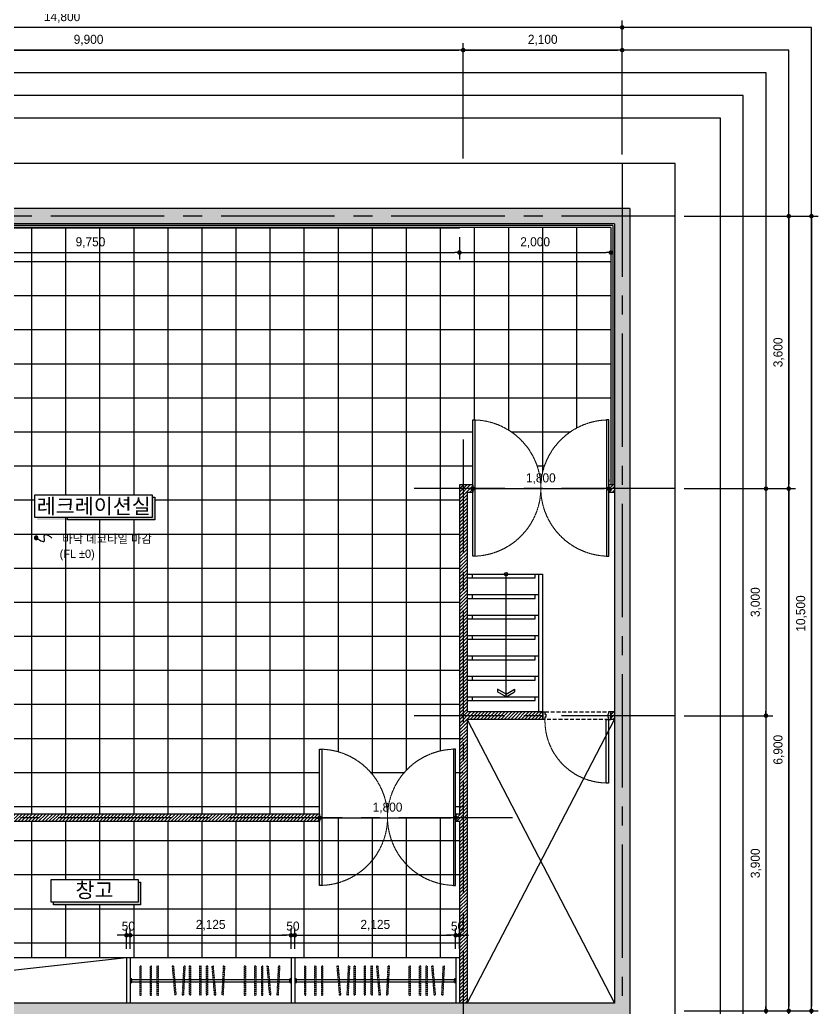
# Model space of a CAD drawing. Header units: millimetres. Extents: x -224448 to 1592092, y -164641 to 319001.
# Drawn here: x -89506 to -78957, y 85622 to 98681 of the extents above; entities that cross this region are included whole.
import ezdxf
from ezdxf.enums import TextEntityAlignment as Align

# ---------------------------------------------------------------- set-up
doc = ezdxf.new("R2010")
doc.units = ezdxf.units.MM
for name, pattern in [('CEN', [62, 60, -1, 0, -1]), ('CENTER2', [1.125, 0.75, -0.125, 0.125, -0.125]), ('HID', [2.3, 1.5, -0.8]), ('HIDDEN', [9.525, 6.35, -3.175])]:
    doc.linetypes.add(name, pattern=pattern)
doc.layers.get('Defpoints').update_dxf_attribs({"color": 35})
for name, color, linetype in [('ARREA', 1, 'Continuous'), ('CORE', 7, 'Continuous'), ('DIM', 3, 'Continuous'), ('FUR', 6, 'Continuous'), ('I-SYM', 4, 'Continuous'), ('I-TEXT', 7, 'Continuous'), ('I_CON', 2, 'Continuous'), ('I_DOOR', 4, 'Continuous'), ('I_FUR', 6, 'Continuous'), ('I_HAT', 8, 'Continuous'), ('I_TXT', 7, 'Continuous'), ('I_WALL', 3, 'Continuous'), ('가구', 6, 'Continuous')]:
    doc.layers.add(name, color=color, linetype=linetype)
doc.layers.add('I_CEN', color=1, linetype='CEN', lineweight=13)
doc.styles.add('HY울릉도', font='')
doc.styles.add('IABU-글꼴스타일', font='')
doc.styles.add('NTOP', font='Dotum.ttf')
doc.styles.get('HY울릉도').set_extended_font_data('HY울릉도L')
doc.styles.get('IABU-글꼴스타일').set_extended_font_data('HY울릉도L')
doc.linetypes.add('BATTING', pattern='A,0.00254,-2.54,[134,ltypeshp.shx,S=2.54,R=0,X=-2.54,Y=0],-5.08,[134,ltypeshp.shx,S=2.54,R=180,X=2.54,Y=0],-2.54', length=10.16254)
doc.dimstyles.new('IABC-100 (SUB)', dxfattribs={"dimscale": 60, "dimtxt": 2, "dimasz": 1, "dimexe": 1.5, "dimexo": 2, "dimgap": 1, "dimtad": 1, "dimdec": 0, "dimdsep": 46, "dimlunit": 6, "dimtxsty": 'IABU-글꼴스타일', "dimblk": '1234_Dot', "dimcen": 1, "dimclrd": 4, "dimclre": 4, "dimclrt": 7, "dimadec": 0, "dimazin": 0, "dimtfac": 1, "dimtdec": 0, "dimtix": 1, "dimtmove": 2, "dimatfit": 3, "dimldrblk": '1234_Dot', "dimfxl": 2, "dimtolj": 1, "dimtzin": 0, "dimarcsym": 0})
pattern_1 = [(45, (-20650, 42020), (-22.45064, 22.45064), [])]

# ---------------------------------------------------------------- blocks, each defined once
blk = doc.blocks.new('J13')
at = {"layer": 'I_CEN'}
for centre, start, end in [((805749, -78923), 270, 90), ((807549, -78923), 90, 270)]:
    blk.add_arc(centre, 900, start, end, dxfattribs=at)
at = {"layer": 'I_DOOR'}
for points in [[(805749, -79823), (805749, -78023), (805779, -78023), (805779, -79823)], [(807549, -79823), (807549, -78023), (807519, -78023), (807519, -79823)]]:
    blk.add_lwpolyline(points, close=True, dxfattribs=at)
blk = doc.blocks.new('klsdfa')
at = {"layer": 'I_CEN'}
blk.add_arc((2937606, -1355168), 820, 90.7053, 181.3042, dxfattribs=at)
at = {"layer": 'I_DOOR'}
for points in [[(2937596, -1354347), (2937596, -1355187), (2937626, -1355187), (2937626, -1354347)], [(2936756, -1355187), (2936756, -1355287), (2936786, -1355287), (2936786, -1355257), (2936796, -1355257), (2936796, -1355217), (2936786, -1355217), (2936786, -1355187), (2936756, -1355187)], [(2937656, -1355187), (2937656, -1355287), (2937626, -1355287), (2937626, -1355257), (2937616, -1355257), (2937616, -1355217), (2937626, -1355217), (2937626, -1355187), (2937656, -1355187)]]:
    blk.add_lwpolyline(points, close=True, dxfattribs=at)
at = {"layer": 'I_FUR', "color": 8, "linetype": 'HIDDEN', "ltscale": 8}
for p, q in [((2937626, -1355187), (2936786, -1355187)), ((2936786, -1355287), (2937626, -1355287))]:
    blk.add_line(p, q, dxfattribs=at)
blk = doc.blocks.new('마감지시')
at = {"layer": 'I-SYM'}
blk.add_hatch(color=256, dxfattribs=at).paths.add_polyline_path([(100285, -105169, 1), (100395, -105169, 1)])
blk.add_circle((100340, -105169), 55.1, dxfattribs=at)
blk.add_open_spline([(100340, -105169), (100472, -105076), (100636, -104989), (100521, -105343), (100750, -105224), (100793, -105160)], degree=3, knots=[104.407257, 104.407257, 104.407257, 104.407257, 483.492448, 667.725925, 958.402292, 958.402292, 958.402292, 958.402292], dxfattribs=at)
blk = doc.blocks.new('1234_Dot')
at = {"color": 0, "linetype": 'ByBlock', "lineweight": -2}
blk.add_line((-0.5, 0), (-1, 0), dxfattribs=at)
at = {"color": 0, "linetype": 'ByBlock', "const_width": 0.5}
blk.add_lwpolyline([(-0.25, 0, 1), (0.25, 0, 1)], format="xyb", close=True, dxfattribs=at)
blk = doc.blocks.new('*D280')
at = {"layer": 'Defpoints', "color": 0, "ltscale": 50, "transparency": 16777216}
for p in [(-93447, 95927), (-83697, 95927), (-83697, 95606)]:
    blk.add_point(p, dxfattribs=at)
at = {"layer": 'DIM', "color": 4, "lineweight": -2, "ltscale": 50, "transparency": 16777216}
for p, q in [((-93447, 95807), (-93447, 95516)), ((-83697, 95807), (-83697, 95516)), ((-93387, 95606), (-83757, 95606))]:
    blk.add_line(p, q, dxfattribs=at)
at = {"layer": 'DIM', "color": 4, "lineweight": -2, "ltscale": 50, "transparency": 16777216, "xscale": 60, "yscale": 60, "zscale": 60, "rotation": 180}
blk.add_blockref('1234_Dot', (-93447, 95606), dxfattribs=at)
at = {"layer": 'DIM', "color": 4, "lineweight": -2, "ltscale": 50, "transparency": 16777216, "xscale": 60, "yscale": 60, "zscale": 60}
blk.add_blockref('1234_Dot', (-83697, 95606), dxfattribs=at)
at = {"layer": 'DIM', "color": 7, "ltscale": 50, "transparency": 16777216, "insert": (-88572, 95737), "char_height": 120, "attachment_point": 5, "style": 'IABU-글꼴스타일'}
blk.add_mtext('\\A1;9,750', dxfattribs=at)
blk = doc.blocks.new('*D281')
at = {"layer": 'Defpoints', "color": 0, "ltscale": 50, "transparency": 16777216}
for p in [(-83697, 95927), (-81697, 95927), (-81697, 95606)]:
    blk.add_point(p, dxfattribs=at)
at = {"layer": 'DIM', "color": 4, "lineweight": -2, "ltscale": 50, "transparency": 16777216}
for p, q in [((-83697, 95807), (-83697, 95516)), ((-81697, 95807), (-81697, 95516)), ((-83637, 95606), (-81757, 95606))]:
    blk.add_line(p, q, dxfattribs=at)
at = {"layer": 'DIM', "color": 4, "lineweight": -2, "ltscale": 50, "transparency": 16777216, "xscale": 60, "yscale": 60, "zscale": 60, "rotation": 180}
blk.add_blockref('1234_Dot', (-83697, 95606), dxfattribs=at)
at = {"layer": 'DIM', "color": 4, "lineweight": -2, "ltscale": 50, "transparency": 16777216, "xscale": 60, "yscale": 60, "zscale": 60}
blk.add_blockref('1234_Dot', (-81697, 95606), dxfattribs=at)
at = {"layer": 'DIM', "color": 7, "ltscale": 50, "transparency": 16777216, "insert": (-82697, 95737), "char_height": 120, "attachment_point": 5, "style": 'IABU-글꼴스타일'}
blk.add_mtext('\\A1;2,000', dxfattribs=at)
blk = doc.blocks.new('*D282')
at = {"layer": 'Defpoints', "color": 0, "ltscale": 50, "transparency": 16777216}
for p in [(-88047, 86586), (-88097, 86287), (-88047, 86287)]:
    blk.add_point(p, dxfattribs=at)
at = {"layer": 'DIM', "color": 4, "lineweight": -2, "ltscale": 50, "transparency": 16777216}
for p, q in [((-88157, 86586), (-88217, 86586)), ((-88097, 86407), (-88097, 86676)), ((-88097, 86586), (-88047, 86586)), ((-88047, 86407), (-88047, 86676)), ((-87987, 86586), (-87927, 86586))]:
    blk.add_line(p, q, dxfattribs=at)
at = {"layer": 'DIM', "color": 4, "lineweight": -2, "ltscale": 50, "transparency": 16777216, "xscale": 60, "yscale": 60, "zscale": 60}
blk.add_blockref('1234_Dot', (-88097, 86586), dxfattribs=at)
at = {"layer": 'DIM', "color": 4, "lineweight": -2, "ltscale": 50, "transparency": 16777216, "xscale": 60, "yscale": 60, "zscale": 60, "rotation": 180}
blk.add_blockref('1234_Dot', (-88047, 86586), dxfattribs=at)
at = {"layer": 'DIM', "color": 7, "ltscale": 50, "transparency": 16777216, "insert": (-88072, 86706), "char_height": 120, "attachment_point": 5, "style": 'IABU-글꼴스타일'}
blk.add_mtext('\\A1;50', dxfattribs=at)
blk = doc.blocks.new('*D283')
at = {"layer": 'Defpoints', "color": 0, "ltscale": 50, "transparency": 16777216}
for p in [(-85922, 86586), (-88047, 86287), (-85922, 86287)]:
    blk.add_point(p, dxfattribs=at)
at = {"layer": 'DIM', "color": 4, "lineweight": -2, "ltscale": 50, "transparency": 16777216}
for p, q in [((-88047, 86407), (-88047, 86676)), ((-87987, 86586), (-85982, 86586)), ((-85922, 86407), (-85922, 86676))]:
    blk.add_line(p, q, dxfattribs=at)
at = {"layer": 'DIM', "color": 4, "lineweight": -2, "ltscale": 50, "transparency": 16777216, "xscale": 60, "yscale": 60, "zscale": 60, "rotation": 180}
blk.add_blockref('1234_Dot', (-88047, 86586), dxfattribs=at)
at = {"layer": 'DIM', "color": 4, "lineweight": -2, "ltscale": 50, "transparency": 16777216, "xscale": 60, "yscale": 60, "zscale": 60}
blk.add_blockref('1234_Dot', (-85922, 86586), dxfattribs=at)
at = {"layer": 'DIM', "color": 7, "ltscale": 50, "transparency": 16777216, "insert": (-86984, 86718), "char_height": 120, "attachment_point": 5, "style": 'IABU-글꼴스타일'}
blk.add_mtext('\\A1;2,125', dxfattribs=at)
blk = doc.blocks.new('*D284')
at = {"layer": 'Defpoints', "color": 0, "ltscale": 50, "transparency": 16777216}
for p in [(-85872, 86586), (-85922, 86287), (-85872, 86287)]:
    blk.add_point(p, dxfattribs=at)
at = {"layer": 'DIM', "color": 4, "lineweight": -2, "ltscale": 50, "transparency": 16777216}
for p, q in [((-85982, 86586), (-86042, 86586)), ((-85922, 86407), (-85922, 86676)), ((-85922, 86586), (-85872, 86586)), ((-85872, 86407), (-85872, 86676)), ((-85812, 86586), (-85752, 86586))]:
    blk.add_line(p, q, dxfattribs=at)
at = {"layer": 'DIM', "color": 4, "lineweight": -2, "ltscale": 50, "transparency": 16777216, "xscale": 60, "yscale": 60, "zscale": 60}
blk.add_blockref('1234_Dot', (-85922, 86586), dxfattribs=at)
at = {"layer": 'DIM', "color": 4, "lineweight": -2, "ltscale": 50, "transparency": 16777216, "xscale": 60, "yscale": 60, "zscale": 60, "rotation": 180}
blk.add_blockref('1234_Dot', (-85872, 86586), dxfattribs=at)
at = {"layer": 'DIM', "color": 7, "ltscale": 50, "transparency": 16777216, "insert": (-85897, 86706), "char_height": 120, "attachment_point": 5, "style": 'IABU-글꼴스타일'}
blk.add_mtext('\\A1;50', dxfattribs=at)
blk = doc.blocks.new('*D285')
at = {"layer": 'Defpoints', "color": 0, "ltscale": 50, "transparency": 16777216}
for p in [(-83747, 86586), (-85872, 86287), (-83747, 86287)]:
    blk.add_point(p, dxfattribs=at)
at = {"layer": 'DIM', "color": 4, "lineweight": -2, "ltscale": 50, "transparency": 16777216}
for p, q in [((-85872, 86407), (-85872, 86676)), ((-85812, 86586), (-83807, 86586)), ((-83747, 86407), (-83747, 86676))]:
    blk.add_line(p, q, dxfattribs=at)
at = {"layer": 'DIM', "color": 4, "lineweight": -2, "ltscale": 50, "transparency": 16777216, "xscale": 60, "yscale": 60, "zscale": 60, "rotation": 180}
blk.add_blockref('1234_Dot', (-85872, 86586), dxfattribs=at)
at = {"layer": 'DIM', "color": 4, "lineweight": -2, "ltscale": 50, "transparency": 16777216, "xscale": 60, "yscale": 60, "zscale": 60}
blk.add_blockref('1234_Dot', (-83747, 86586), dxfattribs=at)
at = {"layer": 'DIM', "color": 7, "ltscale": 50, "transparency": 16777216, "insert": (-84809, 86718), "char_height": 120, "attachment_point": 5, "style": 'IABU-글꼴스타일'}
blk.add_mtext('\\A1;2,125', dxfattribs=at)
blk = doc.blocks.new('*D286')
at = {"layer": 'Defpoints', "color": 0, "ltscale": 50, "transparency": 16777216}
for p in [(-83697, 86586), (-83747, 86287), (-83697, 86287)]:
    blk.add_point(p, dxfattribs=at)
at = {"layer": 'DIM', "color": 4, "lineweight": -2, "ltscale": 50, "transparency": 16777216}
for p, q in [((-83807, 86586), (-83867, 86586)), ((-83747, 86407), (-83747, 86676)), ((-83747, 86586), (-83697, 86586)), ((-83697, 86407), (-83697, 86676)), ((-83637, 86586), (-83577, 86586))]:
    blk.add_line(p, q, dxfattribs=at)
at = {"layer": 'DIM', "color": 4, "lineweight": -2, "ltscale": 50, "transparency": 16777216, "xscale": 60, "yscale": 60, "zscale": 60}
blk.add_blockref('1234_Dot', (-83747, 86586), dxfattribs=at)
at = {"layer": 'DIM', "color": 4, "lineweight": -2, "ltscale": 50, "transparency": 16777216, "xscale": 60, "yscale": 60, "zscale": 60, "rotation": 180}
blk.add_blockref('1234_Dot', (-83697, 86586), dxfattribs=at)
at = {"layer": 'DIM', "color": 7, "ltscale": 50, "transparency": 16777216, "insert": (-83722, 86706), "char_height": 120, "attachment_point": 5, "style": 'IABU-글꼴스타일'}
blk.add_mtext('\\A1;50', dxfattribs=at)
blk = doc.blocks.new('*D287')
at = {"layer": 'Defpoints', "color": 0, "ltscale": 50, "transparency": 16777216}
for p in [(-85547, 88145), (-83747, 88145), (-83747, 88137)]:
    blk.add_point(p, dxfattribs=at)
at = {"layer": 'DIM', "color": 4, "lineweight": -2, "ltscale": 50, "transparency": 16777216}
for p, q in [((-85547, 88025), (-85547, 88047)), ((-85487, 88137), (-83807, 88137)), ((-83747, 88025), (-83747, 88047))]:
    blk.add_line(p, q, dxfattribs=at)
at = {"layer": 'DIM', "color": 4, "lineweight": -2, "ltscale": 50, "transparency": 16777216, "xscale": 60, "yscale": 60, "zscale": 60, "rotation": 180}
blk.add_blockref('1234_Dot', (-85547, 88137), dxfattribs=at)
at = {"layer": 'DIM', "color": 4, "lineweight": -2, "ltscale": 50, "transparency": 16777216, "xscale": 60, "yscale": 60, "zscale": 60}
blk.add_blockref('1234_Dot', (-83747, 88137), dxfattribs=at)
at = {"layer": 'DIM', "color": 7, "ltscale": 50, "transparency": 16777216, "insert": (-84647, 88268), "char_height": 120, "attachment_point": 5, "style": 'IABU-글꼴스타일'}
blk.add_mtext('\\A1;1,800', dxfattribs=at)
blk = doc.blocks.new('*D288')
at = {"layer": 'Defpoints', "color": 0, "ltscale": 50, "transparency": 16777216}
for p in [(-83522, 92495), (-81722, 92487), (-81722, 92487)]:
    blk.add_point(p, dxfattribs=at)
at = {"layer": 'DIM', "color": 4, "lineweight": -2, "ltscale": 50, "transparency": 16777216}
for p, q in [((-81722, 92607), (-81722, 92577)), ((-83462, 92487), (-81782, 92487)), ((-83522, 92375), (-83522, 92397))]:
    blk.add_line(p, q, dxfattribs=at)
at = {"layer": 'DIM', "color": 4, "lineweight": -2, "ltscale": 50, "transparency": 16777216, "xscale": 60, "yscale": 60, "zscale": 60, "rotation": 180}
blk.add_blockref('1234_Dot', (-83522, 92487), dxfattribs=at)
at = {"layer": 'DIM', "color": 4, "lineweight": -2, "ltscale": 50, "transparency": 16777216, "xscale": 60, "yscale": 60, "zscale": 60}
blk.add_blockref('1234_Dot', (-81722, 92487), dxfattribs=at)
at = {"layer": 'DIM', "color": 7, "ltscale": 50, "transparency": 16777216, "insert": (-82622, 92618), "char_height": 120, "attachment_point": 5, "style": 'IABU-글꼴스타일'}
blk.add_mtext('\\A1;1,800', dxfattribs=at)
blk = doc.blocks.new('*D294')
at = {"layer": 'Defpoints', "color": 0, "ltscale": 50, "transparency": 16777216}
for p in [(-83647, 98281), (-93547, 96781), (-83647, 96730)]:
    blk.add_point(p, dxfattribs=at)
at = {"layer": 'DIM', "color": 4, "lineweight": -2, "ltscale": 50, "transparency": 16777216}
for p, q in [((-93547, 96901), (-93547, 98371)), ((-83647, 96850), (-83647, 98371)), ((-93487, 98281), (-83707, 98281))]:
    blk.add_line(p, q, dxfattribs=at)
at = {"layer": 'DIM', "color": 4, "lineweight": -2, "ltscale": 50, "transparency": 16777216, "xscale": 60, "yscale": 60, "zscale": 60, "rotation": 180}
blk.add_blockref('1234_Dot', (-93547, 98281), dxfattribs=at)
at = {"layer": 'DIM', "color": 4, "lineweight": -2, "ltscale": 50, "transparency": 16777216, "xscale": 60, "yscale": 60, "zscale": 60}
blk.add_blockref('1234_Dot', (-83647, 98281), dxfattribs=at)
at = {"layer": 'DIM', "color": 7, "ltscale": 50, "transparency": 16777216, "insert": (-88597, 98412), "char_height": 120, "attachment_point": 5, "style": 'IABU-글꼴스타일'}
blk.add_mtext('\\A1;9,900', dxfattribs=at)
blk = doc.blocks.new('*D295')
at = {"layer": 'Defpoints', "color": 0, "ltscale": 50, "transparency": 16777216}
for p in [(-81547, 98281), (-83647, 96781), (-81547, 96781)]:
    blk.add_point(p, dxfattribs=at)
at = {"layer": 'DIM', "color": 4, "lineweight": -2, "ltscale": 50, "transparency": 16777216}
for p, q in [((-83647, 96901), (-83647, 98371)), ((-81547, 96901), (-81547, 98371)), ((-83587, 98281), (-81607, 98281))]:
    blk.add_line(p, q, dxfattribs=at)
at = {"layer": 'DIM', "color": 4, "lineweight": -2, "ltscale": 50, "transparency": 16777216, "xscale": 60, "yscale": 60, "zscale": 60, "rotation": 180}
blk.add_blockref('1234_Dot', (-83647, 98281), dxfattribs=at)
at = {"layer": 'DIM', "color": 4, "lineweight": -2, "ltscale": 50, "transparency": 16777216, "xscale": 60, "yscale": 60, "zscale": 60}
blk.add_blockref('1234_Dot', (-81547, 98281), dxfattribs=at)
at = {"layer": 'DIM', "color": 7, "ltscale": 50, "transparency": 16777216, "insert": (-82597, 98412), "char_height": 120, "attachment_point": 5, "style": 'IABU-글꼴스타일'}
blk.add_mtext('\\A1;2,100', dxfattribs=at)
blk = doc.blocks.new('*D296')
at = {"layer": 'Defpoints', "color": 0, "ltscale": 50, "transparency": 16777216}
for p in [(-96347, 98581), (-96347, 96781), (-81547, 96787)]:
    blk.add_point(p, dxfattribs=at)
at = {"layer": 'DIM', "color": 4, "lineweight": -2, "ltscale": 50, "transparency": 16777216}
for p, q in [((-96347, 96901), (-96347, 98671)), ((-81547, 96907), (-81547, 98671)), ((-81607, 98581), (-96287, 98581))]:
    blk.add_line(p, q, dxfattribs=at)
at = {"layer": 'DIM', "color": 4, "lineweight": -2, "ltscale": 50, "transparency": 16777216, "xscale": 60, "yscale": 60, "zscale": 60, "rotation": 180}
blk.add_blockref('1234_Dot', (-96347, 98581), dxfattribs=at)
at = {"layer": 'DIM', "color": 4, "lineweight": -2, "ltscale": 50, "transparency": 16777216, "xscale": 60, "yscale": 60, "zscale": 60}
blk.add_blockref('1234_Dot', (-81547, 98581), dxfattribs=at)
at = {"layer": 'DIM', "color": 7, "ltscale": 50, "transparency": 16777216, "insert": (-88947, 98712), "char_height": 120, "attachment_point": 5, "style": 'IABU-글꼴스타일'}
blk.add_mtext('\\A1;14,800', dxfattribs=at)
blk = doc.blocks.new('*D297')
at = {"layer": 'Defpoints', "color": 0, "ltscale": 50, "transparency": 16777216}
for p in [(-80847, 96087), (-80847, 85587), (-79047, 85587)]:
    blk.add_point(p, dxfattribs=at)
at = {"layer": 'DIM', "color": 4, "lineweight": -2, "ltscale": 50, "transparency": 16777216}
for p, q in [((-80727, 96087), (-78957, 96087)), ((-79047, 96027), (-79047, 85647)), ((-80727, 85587), (-78957, 85587))]:
    blk.add_line(p, q, dxfattribs=at)
at = {"layer": 'DIM', "color": 4, "lineweight": -2, "ltscale": 50, "transparency": 16777216, "xscale": 60, "yscale": 60, "zscale": 60}
for p, rotation in [((-79047, 96087), 90), ((-79047, 85587), 270)]:
    blk.add_blockref('1234_Dot', p, dxfattribs=dict(at, rotation=rotation))
at = {"layer": 'DIM', "color": 7, "ltscale": 50, "transparency": 16777216, "insert": (-79178, 90837), "char_height": 120, "attachment_point": 5, "rotation": 90, "style": 'IABU-글꼴스타일'}
blk.add_mtext('\\A1;10,500', dxfattribs=at)
blk = doc.blocks.new('*D298')
at = {"layer": 'Defpoints', "color": 0, "ltscale": 50, "transparency": 16777216}
for p in [(-80847, 96087), (-80847, 92487), (-79347, 92487)]:
    blk.add_point(p, dxfattribs=at)
at = {"layer": 'DIM', "color": 4, "lineweight": -2, "ltscale": 50, "transparency": 16777216}
for p, q in [((-80727, 96087), (-79257, 96087)), ((-79347, 96027), (-79347, 92547)), ((-80727, 92487), (-79257, 92487))]:
    blk.add_line(p, q, dxfattribs=at)
at = {"layer": 'DIM', "color": 4, "lineweight": -2, "ltscale": 50, "transparency": 16777216, "xscale": 60, "yscale": 60, "zscale": 60}
for p, rotation in [((-79347, 96087), 90), ((-79347, 92487), 270)]:
    blk.add_blockref('1234_Dot', p, dxfattribs=dict(at, rotation=rotation))
at = {"layer": 'DIM', "color": 7, "ltscale": 50, "transparency": 16777216, "insert": (-79478, 94287), "char_height": 120, "attachment_point": 5, "rotation": 90, "style": 'IABU-글꼴스타일'}
blk.add_mtext('\\A1;3,600', dxfattribs=at)
blk = doc.blocks.new('*D299')
at = {"layer": 'Defpoints', "color": 0, "ltscale": 50, "transparency": 16777216}
for p in [(-80847, 92487), (-80847, 85587), (-79347, 85587)]:
    blk.add_point(p, dxfattribs=at)
at = {"layer": 'DIM', "color": 4, "lineweight": -2, "ltscale": 50, "transparency": 16777216}
for p, q in [((-80727, 92487), (-79257, 92487)), ((-79347, 92427), (-79347, 85647)), ((-80727, 85587), (-79257, 85587))]:
    blk.add_line(p, q, dxfattribs=at)
at = {"layer": 'DIM', "color": 4, "lineweight": -2, "ltscale": 50, "transparency": 16777216, "xscale": 60, "yscale": 60, "zscale": 60}
for p, rotation in [((-79347, 92487), 90), ((-79347, 85587), 270)]:
    blk.add_blockref('1234_Dot', p, dxfattribs=dict(at, rotation=rotation))
at = {"layer": 'DIM', "color": 7, "ltscale": 50, "transparency": 16777216, "insert": (-79478, 89037), "char_height": 120, "attachment_point": 5, "rotation": 90, "style": 'IABU-글꼴스타일'}
blk.add_mtext('\\A1;6,900', dxfattribs=at)
blk = doc.blocks.new('*D300')
at = {"layer": 'Defpoints', "color": 0, "ltscale": 50, "transparency": 16777216}
for p in [(-80847, 92487), (-80847, 89487), (-79647, 89487)]:
    blk.add_point(p, dxfattribs=at)
at = {"layer": 'DIM', "color": 4, "lineweight": -2, "ltscale": 50, "transparency": 16777216}
for p, q in [((-80727, 92487), (-79557, 92487)), ((-79647, 92427), (-79647, 89547)), ((-80727, 89487), (-79557, 89487))]:
    blk.add_line(p, q, dxfattribs=at)
at = {"layer": 'DIM', "color": 4, "lineweight": -2, "ltscale": 50, "transparency": 16777216, "xscale": 60, "yscale": 60, "zscale": 60}
for p, rotation in [((-79647, 92487), 90), ((-79647, 89487), 270)]:
    blk.add_blockref('1234_Dot', p, dxfattribs=dict(at, rotation=rotation))
at = {"layer": 'DIM', "color": 7, "ltscale": 50, "transparency": 16777216, "insert": (-79778, 90987), "char_height": 120, "attachment_point": 5, "rotation": 90, "style": 'IABU-글꼴스타일'}
blk.add_mtext('\\A1;3,000', dxfattribs=at)
blk = doc.blocks.new('*D301')
at = {"layer": 'Defpoints', "color": 0, "ltscale": 50, "transparency": 16777216}
for p in [(-80847, 89487), (-80847, 85587), (-79647, 85587)]:
    blk.add_point(p, dxfattribs=at)
at = {"layer": 'DIM', "color": 4, "lineweight": -2, "ltscale": 50, "transparency": 16777216}
for p, q in [((-80727, 89487), (-79557, 89487)), ((-79647, 89427), (-79647, 85647)), ((-80727, 85587), (-79557, 85587))]:
    blk.add_line(p, q, dxfattribs=at)
at = {"layer": 'DIM', "color": 4, "lineweight": -2, "ltscale": 50, "transparency": 16777216, "xscale": 60, "yscale": 60, "zscale": 60}
for p, rotation in [((-79647, 89487), 90), ((-79647, 85587), 270)]:
    blk.add_blockref('1234_Dot', p, dxfattribs=dict(at, rotation=rotation))
at = {"layer": 'DIM', "color": 7, "ltscale": 50, "transparency": 16777216, "insert": (-79778, 87537), "char_height": 120, "attachment_point": 5, "rotation": 90, "style": 'IABU-글꼴스타일'}
blk.add_mtext('\\A1;3,900', dxfattribs=at)

msp = doc.modelspace()

# ---------------------------------------------------------------- hatches: boundary and pattern name
at = {"layer": 'I_HAT'}
h = msp.add_hatch(color=256, dxfattribs=at)
h.dxf.hatch_style = 1
h.paths.add_polyline_path([(-81446.945, 96186.983), (-95841.394, 96186.983), (-96452.822, 85486.983), (-81446.945, 85486.983)])
h.paths.add_polyline_path([(-95652.496, 95986.983), (-96241.068, 85686.983), (-81646.945, 85686.983), (-81646.945, 95986.983)], flags=16)
h.paths.add_polyline_path([(-95369.445, 95464.06), (-93994.445, 95464.06), (-93994.445, 95038.08), (-93596.945, 95038.08), (-93596.945, 95961.983), (-81671.945, 95961.983), (-81671.945, 92536.983), (-81696.945, 92536.983), (-81696.945, 95936.983), (-93446.945, 95936.983), (-93446.945, 93486.983), (-93496.945, 93486.983), (-93596.945, 93486.983), (-94581.945, 93508.08), (-94781.945, 93508.08), (-94831.945, 93505.617), (-94831.945, 93458.08), (-95369.445, 93458.08), (-95369.445, 93481.315, 2.414213562), (-95346.21, 93458.08), (-94831.945, 93458.08), (-94831.945, 93508.08), (-95369.445, 93508.08), (-95369.445, 93458.08), (-95346.21, 93458.08, -2.414213562), (-95369.445, 93481.315), (-95794.148, 93508.08), (-95369.445, 93508.08)], flags=0)
h.paths.add_polyline_path([(-94581.945, 95188.08), (-94631.945, 95188.08), (-94631.945, 94298.08), (-94581.945, 94298.08)], flags=0)
h.paths.add_polyline_path([(-93496.945, 92586.983), (-93446.945, 92586.983), (-93446.945, 88186.983), (-93496.945, 88186.983)], flags=0)
h.paths.add_polyline_path([(-93596.945, 92436.983), (-93596.945, 85686.983), (-95855.353, 92436.983)], flags=0)
h.paths.add_polyline_path([(-83596.945, 90006.983), (-83081.846, 90006.983), (-83081.846, 90226.983), (-83596.945, 90226.983)], flags=0)
h = msp.add_hatch(dxfattribs=at)
h.set_pattern_fill('_USER', color=256, scale=450, double=1, pattern_type=0)
h.set_pattern_definition([(0, (-81696.94, 95937), (0, 450), []), (90, (-81696.94, 95937), (-450, 3e-14), [])])
h.paths.add_polyline_path([(-83696.945, 92536.983), (-83521.945, 92536.983), (-83521.945, 93394.535), (-83491.945, 93394.535), (-83491.945, 93394.035, -0.404482018), (-82621.945, 92494.535, -0.404482018), (-81751.945, 93394.035), (-81751.945, 93394.535), (-81696.945, 93394.535), (-81696.945, 95936.983), (-83696.945, 95936.983), (-83696.945, 95926.983), (-92774.787, 95926.983, -1), (-92837.287, 95926.983), (-93446.945, 95926.983), (-93446.945, 93481.41, -0.372445182), (-92647.445, 92616.983), (-92646.945, 92616.983), (-92646.945, 92586.983), (-93446.945, 92586.983), (-93446.945, 88186.983), (-85546.945, 88186.983), (-85546.945, 89044.535), (-85516.945, 89044.535), (-85516.945, 89044.035, -0.404482018), (-84646.945, 88144.535, -0.404482018), (-83776.945, 89044.035), (-83776.945, 89044.535), (-83746.945, 89044.535), (-83746.945, 88136.983), (-83646.945, 88136.983), (-83646.945, 89486.983), (-83696.945, 89486.983)])
h.paths.add_polyline_path([(-87723.557, 92072.445), (-88873.439, 92072.445), (-88873.439, 92106.195), (-89307.189, 92106.195), (-89307.189, 92406.195), (-87757.307, 92406.195), (-87757.307, 92372.445), (-87723.557, 92372.445)], flags=16)
edge = h.paths.add_edge_path(flags=16)
edge.add_spline(control_points=[(-89084.051, 91832.182), (-89103.404, 91861.202), (-89206.497, 91914.686), (-89157.474, 91763.725), (-89217.719, 91789.094), (-89267.57, 91822.121)], knot_values=[148.84740091, 148.84740091, 148.84740091, 148.84740091, 439.523768227, 623.757244945, 958.402292488, 958.402292488, 958.402292488, 958.402292488], degree=3, periodic=0)
edge.add_ellipse((-89288.082, 91836.034), major_axis=(17.526, 17.526), ratio=1, start_angle=-45, end_angle=280.8512364, ccw=False)
edge.add_ellipse((-89288.082, 91836.034), major_axis=(17.526, 17.526), ratio=1, start_angle=280.8512364, end_angle=315, ccw=False)
h.paths.add_polyline_path([(-83696.945, 88086.983), (-83746.945, 88086.983), (-83746.945, 88136.983), (-85546.945, 88136.983), (-85546.945, 88086.983), (-92896.945, 88086.983), (-92896.945, 86286.983), (-83696.945, 86286.983)])
h.paths.add_polyline_path([(-89093.253, 87322.6), (-87943.371, 87322.6), (-87943.371, 87288.85), (-87909.621, 87288.85), (-87909.621, 86988.85), (-89059.503, 86988.85), (-89059.503, 87022.6), (-89093.253, 87022.6)], flags=16)
h.paths.add_polyline_path([(-92333.142, 94824.474), (-91145.768, 94824.474), (-91145.768, 95277.106), (-92333.142, 95277.106)], flags=24)
h.paths.add_polyline_path([(-89060.698, 91519.817), (-88433.759, 91519.817), (-88433.759, 91731.384), (-89060.698, 91731.384)], flags=24)
h.paths.add_polyline_path([(-89049.354, 91722.407), (-87656.072, 91722.407), (-87656.072, 91927.929), (-89049.354, 91927.929)], flags=24)
h.paths.add_polyline_path([(-89308.83, 92026.198), (-87741.979, 92026.198), (-87741.979, 92463.767), (-89308.83, 92463.767)], flags=24)
h.paths.add_polyline_path([(-88199.088, 86616.491), (-87944.802, 86616.491), (-87944.802, 86796.491), (-88199.088, 86796.491)], flags=24)
h.paths.add_polyline_path([(-87243.016, 86616.491), (-86725.874, 86616.491), (-86725.874, 86819.348), (-87243.016, 86819.348)], flags=24)
h.paths.add_polyline_path([(-86024.088, 86616.491), (-85769.802, 86616.491), (-85769.802, 86796.491), (-86024.088, 86796.491)], flags=24)
h.paths.add_polyline_path([(-85068.016, 86616.491), (-84550.874, 86616.491), (-84550.874, 86819.348), (-85068.016, 86819.348)], flags=24)
h.paths.add_polyline_path([(-83849.088, 86616.491), (-83594.802, 86616.491), (-83594.802, 86796.491), (-83849.088, 86796.491)], flags=9)
h.paths.add_polyline_path([(-88812.235, 86953.056), (-88223.284, 86953.056), (-88223.284, 87390.625), (-88812.235, 87390.625)], flags=24)
h.paths.add_polyline_path([(-93477.194, 86929.301), (-92381.27, 86929.301), (-92381.27, 87333.196), (-93477.194, 87333.196)], flags=9)
h = msp.add_hatch(dxfattribs=at)
h.set_pattern_fill('ANSI31', color=256, scale=10)
h.set_pattern_definition(pattern_1)
h.paths.add_polyline_path([(-93496.945, 92586.983), (-93596.945, 92586.983), (-93596.945, 92536.983), (-95849.639, 92536.983), (-95855.353, 92436.983), (-93596.945, 92436.983), (-93596.945, 85686.983), (-93496.945, 85686.983), (-93496.945, 88086.983), (-85546.945, 88086.983), (-85546.945, 88186.983), (-93496.945, 88186.983)])
h = msp.add_hatch(dxfattribs=at)
h.set_pattern_fill('ANSI31', color=256, scale=10)
h.set_pattern_definition(pattern_1)
h.paths.add_polyline_path([(-83596.945, 89436.983), (-82596.945, 89436.983), (-82596.945, 89536.983), (-82646.945, 89536.983), (-83596.945, 89536.983), (-83596.945, 92436.983), (-83521.945, 92436.983), (-83521.945, 92536.983), (-83696.945, 92536.983), (-83696.945, 88186.983), (-83746.945, 88186.983), (-83746.945, 88086.983), (-83696.945, 88086.983), (-83696.945, 85686.983), (-83596.945, 85686.983)])
h = msp.add_hatch(dxfattribs=at)
h.set_pattern_fill('ANSI31', color=256, scale=10)
h.set_pattern_definition(pattern_1)
h.paths.add_polyline_path([(-81646.945, 92536.983), (-81721.945, 92536.983), (-81721.945, 92436.983), (-81646.945, 92436.983)])
h.paths.add_polyline_path([(-81646.945, 89536.983), (-81696.945, 89536.983), (-81696.945, 89436.983), (-81646.945, 89436.983)])
at = {"layer": 'I_TXT'}
h = msp.add_hatch(color=256, dxfattribs=at)
h.dxf.hatch_style = 1
h.paths.add_polyline_path([(-87723.557, 92372.445), (-87757.307, 92372.445), (-87757.307, 92106.195), (-89273.439, 92106.195), (-89273.439, 92072.445), (-87723.557, 92072.445)])
h = msp.add_hatch(color=256, dxfattribs=at)
h.dxf.hatch_style = 1
h.paths.add_polyline_path([(-87909.621, 87288.85), (-87943.371, 87288.85), (-87943.371, 87022.6), (-89059.503, 87022.6), (-89059.503, 86988.85), (-87909.621, 86988.85)])

# ---------------------------------------------------------------- linework, layer by layer
at = {"layer": 'ARREA', "color": 1, "linetype": 'CENTER2', "ltscale": 2000}
for p, q in [((-81546.945, 96786.983), (-81546.945, 84886.983)), ((-80846.945, 96086.983), (-97048.087, 96086.983)), ((-83646.945, 93136.983), (-83646.945, 84886.983)), ((-80846.945, 92486.983), (-84296.945, 92486.983)), ((-80846.945, 89486.983), (-84296.945, 89486.983)), ((-82996.945, 88136.983), (-94196.945, 88136.983))]:
    msp.add_line(p, q, dxfattribs=at)
at = {"layer": 'CORE'}
for p, q in [((-83596.945, 91356.983), (-82596.945, 91356.983)), ((-82646.945, 89536.983), (-82646.945, 91356.983)), ((-82596.945, 89536.983), (-82596.945, 91356.983)), ((-83596.945, 91086.983), (-82646.945, 91086.983)), ((-83596.945, 90816.983), (-82646.945, 90816.983)), ((-83596.945, 90546.983), (-82646.945, 90546.983)), ((-83596.945, 90276.983), (-82646.945, 90276.983)), ((-83596.945, 90006.983), (-82646.945, 90006.983)), ((-83596.945, 89736.983), (-82646.945, 89736.983)), ((-83081.846, 89771.624), (-83196.123, 89837.602)), ((-83196.123, 89837.602), (-83196.123, 89802.961)), ((-83081.846, 89736.983), (-83196.123, 89802.961)), ((-83081.846, 89771.624), (-82967.568, 89837.602)), ((-83081.846, 89736.983), (-82967.568, 89802.961)), ((-82967.568, 89837.602), (-82967.568, 89802.961)), ((-82646.945, 89536.983), (-82596.945, 89536.983))]:
    msp.add_line(p, q, dxfattribs=at)
at = {"layer": 'CORE', "color": 1}
for p, q in [((-83596.945, 91306.983), (-82696.945, 91306.983)), ((-83529.346, 91356.983), (-83529.346, 91306.983)), ((-83081.846, 89736.983), (-83081.846, 91380.218)), ((-83081.846, 91356.983), (-83081.846, 91380.218)), ((-82696.945, 91306.983), (-82696.945, 91356.983)), ((-83596.945, 91036.983), (-82696.945, 91036.983)), ((-83529.346, 91086.983), (-83529.346, 91036.983)), ((-82696.945, 91036.983), (-82696.945, 91086.983)), ((-83596.945, 90766.983), (-82696.945, 90766.983)), ((-83529.346, 90816.983), (-83529.346, 90766.983)), ((-82696.945, 90766.983), (-82696.945, 90816.983)), ((-83529.346, 90546.983), (-83529.346, 90496.983)), ((-82696.945, 90496.983), (-82696.945, 90546.983)), ((-83596.945, 90496.983), (-82696.945, 90496.983)), ((-83529.346, 90276.983), (-83529.346, 90226.983)), ((-82696.945, 90226.983), (-82696.945, 90276.983)), ((-83596.945, 90226.983), (-82696.945, 90226.983)), ((-83529.346, 90006.983), (-83529.346, 89956.983)), ((-82696.945, 89956.983), (-82696.945, 90006.983)), ((-83596.945, 89956.983), (-82696.945, 89956.983)), ((-83529.346, 89736.983), (-83529.346, 89686.983)), ((-82696.945, 89686.983), (-82696.945, 89736.983)), ((-83596.945, 89686.983), (-82696.945, 89686.983))]:
    msp.add_line(p, q, dxfattribs=at)
at = {"layer": 'CORE'}
msp.add_circle((-83081.846, 91356.983), 23.235, dxfattribs=at)
at = {"layer": 'Defpoints'}
for points in [[(-79046.945, 98581.049), (-98848.087, 98581.049), (-98848.087, 83086.983), (-79046.945, 83086.983)], [(-79346.945, 98281.049), (-98548.087, 98281.049), (-98548.087, 83386.983), (-79346.945, 83386.983)], [(-79646.945, 97981.049), (-98248.087, 97981.049), (-98248.087, 83686.983), (-79646.945, 83686.983)], [(-79946.945, 97681.049), (-97948.087, 97681.049), (-97948.087, 83986.983), (-79946.945, 83986.983)], [(-80246.945, 97381.049), (-97648.087, 97381.049), (-97648.087, 84286.983), (-80246.945, 84286.983)], [(-80846.945, 96781.049), (-97048.087, 96781.049), (-97048.087, 84886.983), (-80846.945, 84886.983)]]:
    msp.add_lwpolyline(points, close=True, dxfattribs=at)
at = {"layer": 'FUR'}
for p, q in [((-83696.945, 95926.983), (-93446.945, 95926.983)), ((-83696.945, 95926.983), (-83696.945, 95936.983)), ((-83696.945, 86286.983), (-93496.945, 86286.983)), ((-88096.945, 86286.983), (-93496.945, 85686.983)), ((-88096.945, 86286.983), (-88096.945, 85686.983)), ((-88046.945, 86286.983), (-88046.945, 85686.983)), ((-85921.945, 86286.983), (-85921.945, 85686.983)), ((-85871.945, 86286.983), (-85871.945, 85686.983)), ((-83746.945, 86286.983), (-83746.945, 85686.983))]:
    msp.add_line(p, q, dxfattribs=at)
at = {"layer": 'I_CON'}
for p, q in [((-81446.945, 96186.983), (-95841.394, 96186.983)), ((-81446.945, 96186.983), (-81446.945, 85486.983)), ((-81646.945, 95986.983), (-95652.496, 95986.983)), ((-81646.945, 95986.983), (-81646.945, 85686.983)), ((-81646.945, 85686.983), (-96241.068, 85686.983))]:
    msp.add_line(p, q, dxfattribs=at)
at = {"layer": 'I_FUR', "color": 8, "linetype": 'BATTING', "ltscale": 2.4}
for q in [(-93471.945, 95961.983), (-81671.945, 92536.983)]:
    msp.add_line((-81671.945, 95961.983), q, dxfattribs=at)
at = {"layer": 'I_HAT'}
for p, q in [((-83596.945, 89436.983), (-81646.945, 85686.983)), ((-83596.945, 85686.983), (-81646.945, 89436.983))]:
    msp.add_line(p, q, dxfattribs=at)
at = {"layer": 'I_TXT', "color": 142}
for points in [[(-89307.189, 92406.195), (-87757.307, 92406.195), (-87757.307, 92106.195), (-89307.189, 92106.195)], [(-89093.253, 87322.6), (-87943.371, 87322.6), (-87943.371, 87022.6), (-89093.253, 87022.6)]]:
    msp.add_lwpolyline(points, close=True, dxfattribs=at)
for points in [[(-87757.307, 92372.445), (-87723.557, 92372.445), (-87723.557, 92072.445), (-88873.439, 92072.445), (-88873.439, 92106.195)], [(-87943.371, 87288.85), (-87909.621, 87288.85), (-87909.621, 86988.85), (-89059.503, 86988.85), (-89059.503, 87022.6)]]:
    msp.add_lwpolyline(points, dxfattribs=at)
at = {"layer": 'I_WALL'}
for p, q in [((-81696.945, 95936.983), (-93446.945, 95936.983)), ((-81696.945, 95936.983), (-81696.945, 92536.983)), ((-83696.945, 92536.983), (-83696.945, 88186.983)), ((-83521.945, 92536.983), (-83696.945, 92536.983)), ((-81646.945, 92536.983), (-81721.945, 92536.983)), ((-83596.945, 92436.983), (-83596.945, 89536.983)), ((-83521.945, 92436.983), (-83596.945, 92436.983)), ((-81646.945, 92436.983), (-81721.945, 92436.983)), ((-82596.945, 89536.983), (-83596.945, 89536.983)), ((-82596.945, 89536.983), (-82596.945, 89436.983)), ((-81646.945, 89536.983), (-81696.945, 89536.983)), ((-81696.945, 89536.983), (-81696.945, 89436.983)), ((-83596.945, 89436.983), (-83596.945, 85686.983)), ((-82596.945, 89436.983), (-83596.945, 89436.983)), ((-81646.945, 89436.983), (-81696.945, 89436.983)), ((-85546.945, 88186.983), (-93496.945, 88186.983)), ((-85546.945, 88186.983), (-85546.945, 88086.983)), ((-83696.945, 88186.983), (-83746.945, 88186.983)), ((-83746.945, 88186.983), (-83746.945, 88086.983)), ((-85546.945, 88086.983), (-93496.945, 88086.983)), ((-83696.945, 88086.983), (-83746.945, 88086.983)), ((-83696.945, 88086.983), (-83696.945, 85686.983))]:
    msp.add_line(p, q, dxfattribs=at)
for points in [[(-83521.945, 92536.983), (-83521.945, 92436.983)], [(-81721.945, 92436.983), (-81721.945, 92536.983)]]:
    msp.add_lwpolyline(points, dxfattribs=at)
at = {"layer": '가구', "linetype": 'HIDDEN'}
for p, q in [((-88026.945, 86001.497, 0), (-85939.381, 86001.497, 0)), ((-88026.945, 85971.497, 0), (-85939.381, 85971.497, 0)), ((-85939.381, 85961.497, 0), (-85939.381, 86011.497, 0)), ((-85851.945, 86001.497, 0), (-83764.381, 86001.497, 0)), ((-85851.945, 85971.497, 0), (-83764.381, 85971.497, 0)), ((-83764.381, 85961.497, 0), (-83764.381, 86011.497, 0))]:
    msp.add_line(p, q, dxfattribs=at)
at = {"layer": '가구', "linetype": 'HID', "ltscale": 0.5, "elevation": 0}
for points in [[(-87920.373, 85796.763), (-87900.373, 85796.763), (-87900.373, 86176.763), (-87920.373, 86176.763)], [(-87785.114, 85796.763), (-87765.114, 85796.763), (-87765.114, 86176.763), (-87785.114, 86176.763)], [(-87695.164, 85796.763), (-87675.164, 85796.763), (-87675.164, 86176.763), (-87695.164, 86176.763)], [(-87458.655, 85797.486), (-87438.731, 85799.23), (-87471.85, 86177.784), (-87491.774, 86176.04)], [(-87359.956, 85798.403), (-87339.983, 85797.362), (-87320.212, 86176.847), (-87340.185, 86177.888)], [(-87266.8, 85797.03), (-87246.8, 85797.03), (-87246.8, 86177.03), (-87266.8, 86177.03)], [(-87131.541, 85797.03), (-87111.541, 85797.03), (-87111.541, 86177.03), (-87131.541, 86177.03)], [(-87041.592, 85797.03), (-87021.592, 85797.03), (-87021.592, 86177.03), (-87041.592, 86177.03)], [(-86935.082, 85797.753), (-86915.158, 85799.496), (-86948.277, 86178.05), (-86968.201, 86176.307)], [(-86836.384, 85798.669), (-86816.411, 85797.629), (-86796.639, 86177.114), (-86816.612, 86178.155)], [(-86539.373, 85796.763), (-86519.373, 85796.763), (-86519.373, 86176.763), (-86539.373, 86176.763)], [(-86404.114, 85796.763), (-86384.114, 85796.763), (-86384.114, 86176.763), (-86404.114, 86176.763)], [(-86314.164, 85796.763), (-86294.164, 85796.763), (-86294.164, 86176.763), (-86314.164, 86176.763)], [(-86207.655, 85797.486), (-86187.731, 85799.23), (-86220.85, 86177.784), (-86240.774, 86176.04)], [(-86108.956, 85798.403), (-86088.983, 85797.362), (-86069.212, 86176.847), (-86089.185, 86177.888)], [(-85745.373, 85796.763), (-85725.373, 85796.763), (-85725.373, 86176.763), (-85745.373, 86176.763)], [(-85610.114, 85796.763), (-85590.114, 85796.763), (-85590.114, 86176.763), (-85610.114, 86176.763)], [(-85520.164, 85796.763), (-85500.164, 85796.763), (-85500.164, 86176.763), (-85520.164, 86176.763)], [(-85283.655, 85797.486), (-85263.731, 85799.23), (-85296.85, 86177.784), (-85316.774, 86176.04)], [(-85184.956, 85798.403), (-85164.983, 85797.362), (-85145.212, 86176.847), (-85165.185, 86177.888)], [(-85091.8, 85797.03), (-85071.8, 85797.03), (-85071.8, 86177.03), (-85091.8, 86177.03)], [(-84956.541, 85797.03), (-84936.541, 85797.03), (-84936.541, 86177.03), (-84956.541, 86177.03)], [(-84866.592, 85797.03), (-84846.592, 85797.03), (-84846.592, 86177.03), (-84866.592, 86177.03)], [(-84760.082, 85797.753), (-84740.158, 85799.496), (-84773.277, 86178.05), (-84793.201, 86176.307)], [(-84661.384, 85798.669), (-84641.411, 85797.629), (-84621.639, 86177.114), (-84641.612, 86178.155)], [(-84364.373, 85796.763), (-84344.373, 85796.763), (-84344.373, 86176.763), (-84364.373, 86176.763)], [(-84229.114, 85796.763), (-84209.114, 85796.763), (-84209.114, 86176.763), (-84229.114, 86176.763)], [(-84139.164, 85796.763), (-84119.164, 85796.763), (-84119.164, 86176.763), (-84139.164, 86176.763)], [(-84032.655, 85797.486), (-84012.731, 85799.23), (-84045.85, 86177.784), (-84065.774, 86176.04)], [(-83933.956, 85798.403), (-83913.983, 85797.362), (-83894.212, 86176.847), (-83914.185, 86177.888)]]:
    msp.add_lwpolyline(points, close=True, dxfattribs=at)
at = {"layer": '가구', "linetype": 'HIDDEN'}
for points in [[(-88046.945, 86011.983), (-88046.945, 85961.983), (-88026.945, 85961.983), (-88026.945, 86011.983)], [(-85939.381, 86011.497), (-85939.381, 85961.497), (-85921.945, 85961.497), (-85921.945, 86011.497)], [(-85871.945, 86011.983), (-85871.945, 85961.983), (-85851.945, 85961.983), (-85851.945, 86011.983)], [(-83764.381, 86011.497), (-83764.381, 85961.497), (-83746.945, 85961.497), (-83746.945, 86011.497)]]:
    msp.add_lwpolyline(points, close=True, dxfattribs=at)

# ---------------------------------------------------------------- block references
at = {"layer": 'I-SYM', "color": 9, "linetype": 'Continuous', "ltscale": 0.5, "xscale": -0.4499995898310166, "yscale": 0.4499995898310166, "zscale": 0.4499995897611674, "rotation": 180}
msp.add_blockref('마감지시', (-134441.033, 44510.234), dxfattribs=at)
at = {"layer": 'I_DOOR', "color": 3, "xscale": -1, "rotation": 180}
msp.add_blockref('klsdfa', (-3019353.104, -1265749.658), dxfattribs=at)
at = {"layer": 'I_DOOR'}
msp.add_blockref('J13', (-891296.11, 167067.496), dxfattribs=at)
at = {"layer": 'I_HAT'}
msp.add_blockref('J13', (-889271.11, 171417.496), dxfattribs=at)

# ---------------------------------------------------------------- texts
at = {"layer": 'I-TEXT', "style": 'NTOP'}
for s, p in [('바닥 데코타일 마감', (-88352.713, 91823.75)), ('(FL %%P0)', (-88747.228, 91625.75))]:
    msp.add_text(s, height=109.9999, dxfattribs=at).set_placement(p, align=Align.MIDDLE_CENTER)
at = {"layer": 'I_TXT', "color": 142, "char_height": 200, "attachment_point": 5, "style": 'HY울릉도'}
for s, insert, width in [('{\\fPretendard Variable Medium|b0|i0|c129|p2;레크레이션실}', (-88528.029, 92244.499), 1509.57927), ('{\\fPretendard Variable Medium|b0|i0|c129|p2;창고}', (-88518.312, 87172.6), 1149.88274)]:
    msp.add_mtext(s, dxfattribs=dict(at, insert=insert, width=width))

# ---------------------------------------------------------------- dimensions: what is measured, and where the dimension line sits
at = {"layer": 'DIM', "ltscale": 50}
for base, p1, p2, picture, middle in [((-96346.945, 98581.049), (-81546.945, 96786.983), (-96346.945, 96781.049), '*D296', (-88946.945, 98712.478)), ((-83646.945, 98281.049), (-93546.945, 96781.049), (-83646.945, 96729.885), '*D294', (-88596.945, 98412.478)), ((-81546.945, 98281.049), (-83646.945, 96781.049), (-81546.945, 96781.049), '*D295', (-82596.945, 98412.478)), ((-83696.945, 95605.812), (-93446.945, 95926.983), (-83696.945, 95926.983), '*D280', (-88571.945, 95737.241)), ((-81696.945, 95605.812), (-83696.945, 95926.983), (-81696.945, 95926.983), '*D281', (-82696.945, 95737.241)), ((-81721.945, 92486.983), (-83521.945, 92494.535), (-81721.945, 92486.983), '*D288', (-82621.945, 92618.412)), ((-83746.945, 88136.983), (-85546.945, 88144.535), (-83746.945, 88144.535), '*D287', (-84646.945, 88268.412)), ((-88046.945, 86586.491), (-88096.945, 86286.983), (-88046.945, 86286.983), '*D282', (-88071.945, 86706.491)), ((-85921.945, 86586.491), (-88046.945, 86286.983), (-85921.945, 86286.983), '*D283', (-86984.445, 86717.92)), ((-85871.945, 86586.491), (-85921.945, 86286.983), (-85871.945, 86286.983), '*D284', (-85896.945, 86706.491)), ((-83746.945, 86586.491), (-85871.945, 86286.983), (-83746.945, 86286.983), '*D285', (-84809.445, 86717.92)), ((-83696.945, 86586.491), (-83746.945, 86286.983), (-83696.945, 86286.983), '*D286', (-83721.945, 86706.491))]:
    dim = msp.add_linear_dim(base=base, p1=p1, p2=p2, dimstyle='IABC-100 (SUB)', dxfattribs=at)
    dim.commit()
    dim.dimension.update_dxf_attribs({"geometry": picture, "text_midpoint": middle})
for base, p1, p2, picture, middle in [((-79046.945, 85586.983), (-80846.945, 96086.983), (-80846.945, 85586.983), '*D297', (-79178.374, 90836.983)), ((-79346.945, 92486.983), (-80846.945, 96086.983), (-80846.945, 92486.983), '*D298', (-79478.374, 94286.983)), ((-79346.945, 85586.983), (-80846.945, 92486.983), (-80846.945, 85586.983), '*D299', (-79478.374, 89036.983)), ((-79646.945, 89486.983), (-80846.945, 92486.983), (-80846.945, 89486.983), '*D300', (-79778.374, 90986.983)), ((-79646.945, 85586.983), (-80846.945, 89486.983), (-80846.945, 85586.983), '*D301', (-79778.374, 87536.983))]:
    dim = msp.add_linear_dim(base=base, p1=p1, p2=p2, angle=90, dimstyle='IABC-100 (SUB)', dxfattribs=at)
    dim.commit()
    dim.dimension.update_dxf_attribs({"geometry": picture, "text_midpoint": middle})

doc.saveas('drawing.dxf')
